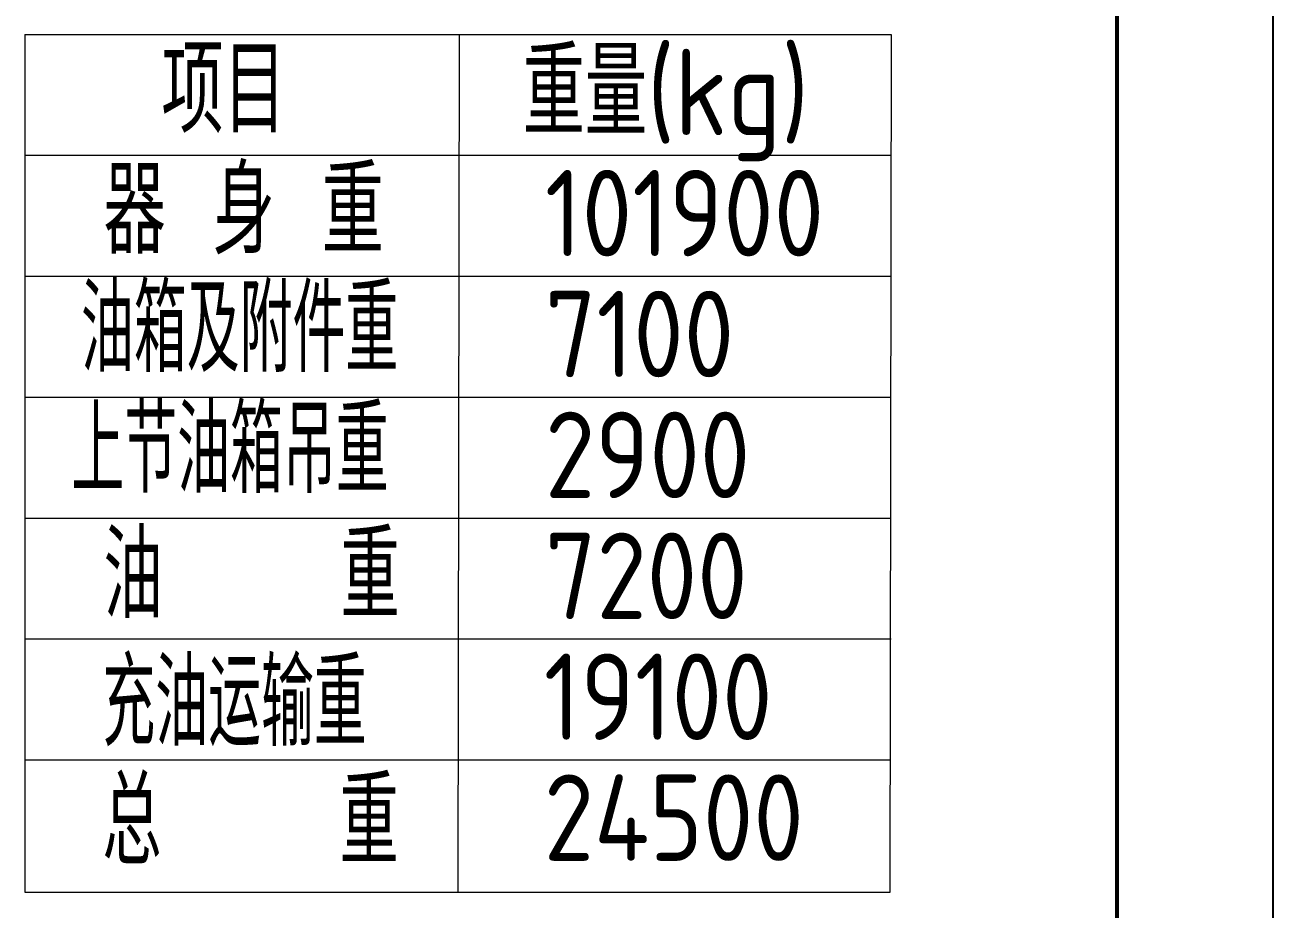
# Model space of a CAD drawing. Header units: inches. Extents: x 0 to 15444, y 0 to 10920.
# Drawn here: x 13572 to 15444, y 7288 to 8615 of the extents above; entities that cross this region are included whole.
import ezdxf

# ---------------------------------------------------------------- set-up
doc = ezdxf.new("R2010")
doc.units = ezdxf.units.IN
doc.header["$LTSCALE"] = 5
doc.header["$MEASUREMENT"] = 0
doc.linetypes.add('ACAD_ISO04W100', pattern=[30, 24, -3, 0, -3])
doc.layers.get('0').update_dxf_attribs({"color": 1, "linetype": 'ACAD_ISO04W100'})
for name, color, linetype, lineweight in [('2', 3, 'Continuous', 20), ('标注、文本', 3, 'Continuous', 25), ('粗实线', 4, 'Continuous', 53)]:
    doc.layers.add(name, color=color, linetype=linetype, lineweight=lineweight)
doc.styles.get("Standard").update_dxf_attribs({"font": 'gbenor.shx', "bigfont": 'gbcbig.shx'})

# ---------------------------------------------------------------- blocks, each defined once
blk = doc.blocks.new('FRAME')
at = {"layer": '标注、文本'}
blk.add_line((594, 0), (594, 420), dxfattribs=at)
at = {"layer": '粗实线'}
blk.add_line((585, 10), (585, 410), dxfattribs=at)

msp = doc.modelspace()

# ---------------------------------------------------------------- linework, layer by layer
at = {"layer": '2', "ltscale": 3}
for p, q in [((13571.658, 8600.915), (14871.131, 8600.915)), ((14223.131, 8600.915), (14221.11, 7313.835)), ((14871.131, 8600.915), (14869.11, 7313.835)), ((13571.658, 8419.475), (14871.131, 8419.475)), ((13571.658, 8238.035), (14871.131, 8238.035)), ((13571.658, 8056.595), (14871.131, 8056.595)), ((13571.658, 8056.595), (14869.395, 8056.595)), ((13571.658, 7875.155), (14871.131, 7875.155)), ((13571.658, 7693.715), (14871.131, 7693.715)), ((13571.658, 7693.715), (14869.395, 7693.715)), ((13571.658, 7512.275), (14869.395, 7512.275)), ((13571.658, 7313.835), (14869.395, 7313.835))]:
    msp.add_line(p, q, dxfattribs=at)
at = {"layer": '2'}
msp.add_line((13571.658, 8600.915), (13571.658, 7313.835), dxfattribs=at)

# ---------------------------------------------------------------- block references
at = {"xscale": 26, "yscale": 26, "zscale": 26}
msp.add_blockref('FRAME', (0, 0), dxfattribs=at)

# ---------------------------------------------------------------- texts
at = {"layer": '2', "ltscale": 3}
for s, p in [('项目', (13776.4, 8452.743)), ('重量(kg)', (14318.228, 8449.7)), ('器 身 重', (13689.605, 8271.847)), ('101900', (14351.741, 8267.915)), ('7100', (14351.741, 8086.475)), ('2900', (14351.741, 7905.035)), ('7200', (14351.741, 7723.595)), ('19100', (14350.005, 7542.155)), ('24500', (14350.005, 7360.715))]:
    msp.add_text(s, height=129.6, dxfattribs=at).set_placement(p)
for s, width, p in [('油箱及附件重', 0.85, (13655.719, 8094.136)), ('上节油箱吊重', 0.85, (13641.334, 7912.696)), ('油    重', 0.95, (13689.605, 7724.831)), ('充油运输重', 0.85, (13687.869, 7533.08)), ('总    重', 0.95, (13687.869, 7355.369))]:
    msp.add_text(s, height=129.6, dxfattribs=dict(at, width=width)).set_placement(p)

doc.saveas('drawing.dxf')
